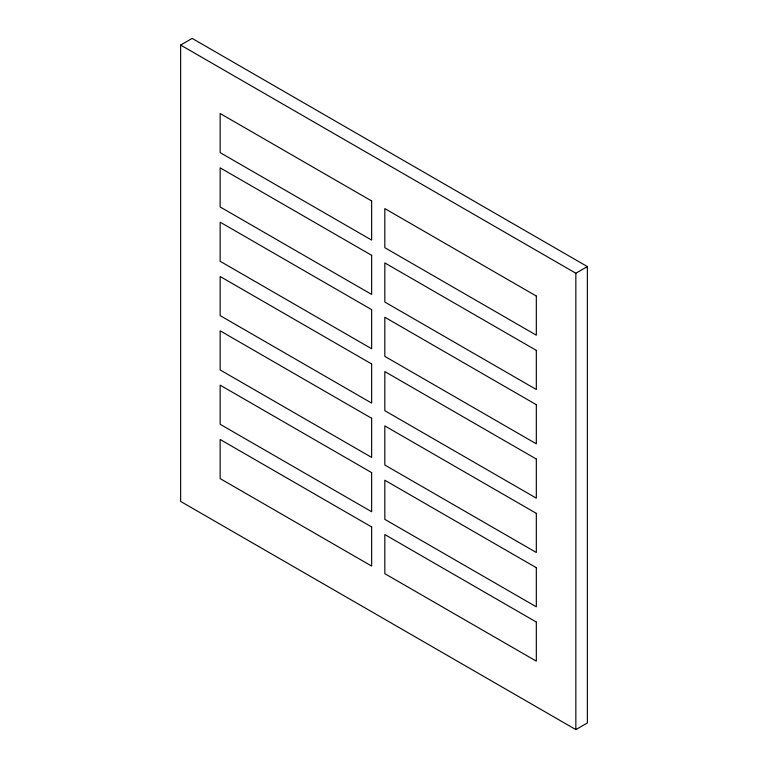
<?xml version="1.0" encoding="UTF-8"?>
<svg xmlns="http://www.w3.org/2000/svg" width="768" height="768" viewBox="0 0 768 768"><rect width="100%" height="100%" fill="white"/><g stroke="black" fill="none" stroke-linecap="round" stroke-linejoin="round"><path stroke-width="1.15" d="M180.624 45.053L192.154 38.4L587.376 266.582L587.376 722.947L575.846 729.6L180.624 501.418L180.624 45.053L575.846 273.235L587.376 266.582M575.846 273.235L575.846 729.6M371.645 200.976L220.147 113.51L220.147 152.63L371.645 240.096L371.645 200.976M536.323 296.054L384.826 208.589L384.826 247.699L536.323 335.174L536.323 296.054M371.645 255.312L220.147 167.837L220.147 206.957L371.645 294.422L371.645 255.312M536.323 350.381L384.826 262.915L384.826 302.035L536.323 389.501L536.323 350.381M371.645 309.638L220.147 222.173L220.147 261.283L371.645 348.758L371.645 309.638M536.323 404.707L384.826 317.242L384.826 356.362L536.323 443.827L536.323 404.707M371.645 363.965L220.147 276.499L220.147 315.61L371.645 403.085L371.645 363.965M536.323 459.043L384.826 371.568L384.826 410.688L536.323 498.154L536.323 459.043M371.645 418.291L220.147 330.826L220.147 369.946L371.645 457.411L371.645 418.291M536.323 513.37L384.826 425.904L384.826 465.014L536.323 552.49L536.323 513.37M371.645 472.627L220.147 385.152L220.147 424.272L371.645 511.738L371.645 472.627M536.323 567.696L384.826 480.23L384.826 519.35L536.323 606.816L536.323 567.696M371.645 526.954L220.147 439.488L220.147 478.598L371.645 566.074L371.645 526.954M536.323 622.032L384.826 534.557L384.826 573.677L536.323 661.142L536.323 622.032"/></g></svg>
